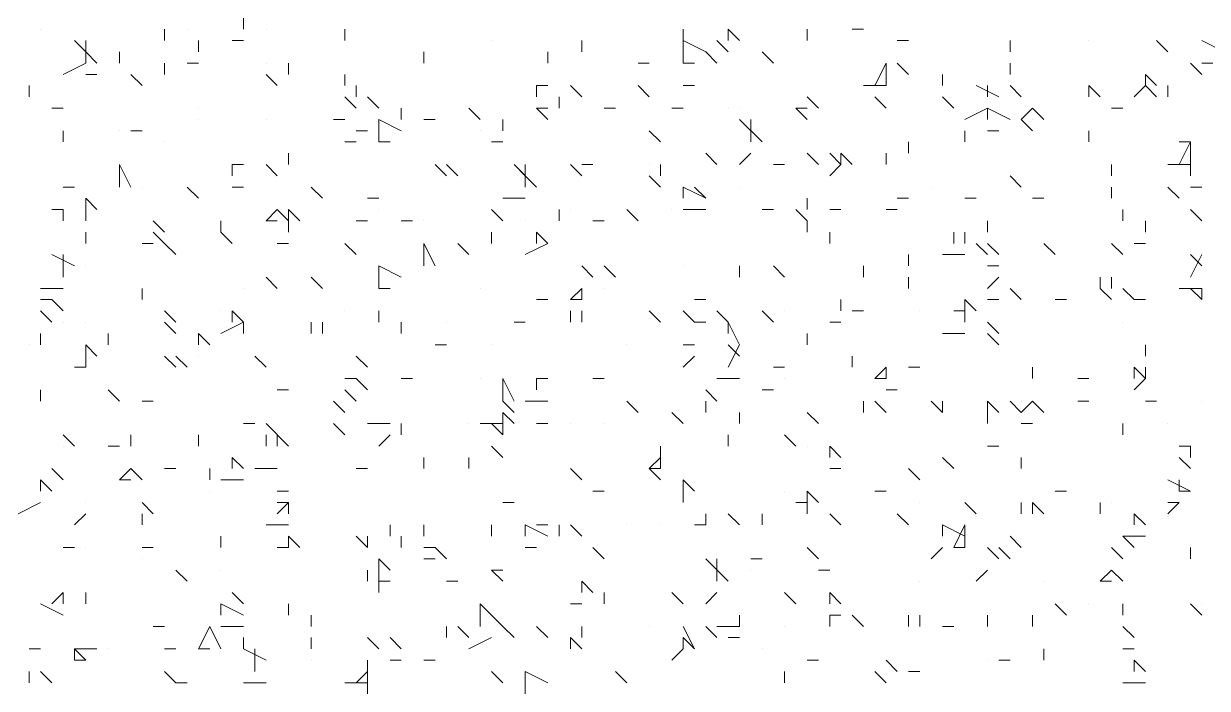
# Model space of a CAD drawing. Header units: millimetres. Extents: x 2928 to 3112, y 1220 to 1280.
# Drawn here: x 3000.9638 to 3001.3138, y 1264.9156 to 1265.1123 of the extents above; entities that cross this region are included whole.
import ezdxf

# ---------------------------------------------------------------- set-up
doc = ezdxf.new("R2010")
doc.units = ezdxf.units.MM

msp = doc.modelspace()

# ---------------------------------------------------------------- linework, layer by layer
at = {"color": 92, "linetype": 'Continuous', "lineweight": 5, "true_color": 0x00b800}
for points in [[(3000.96884, 1265.11063), (3000.96884, 1265.11063)], [(3001.01217, 1265.11063), (3001.01217, 1265.11063)], [(3001.0355, 1265.11063), (3001.0355, 1265.11063)], [(3001.10217, 1265.1073), (3001.10217, 1265.1073)], [(3001.27884, 1265.1073), (3001.27884, 1265.1073)], [(3001.0355, 1265.10063), (3001.0355, 1265.10063)], [(3001.05884, 1265.09396), (3001.05884, 1265.09396)], [(3001.0155, 1265.08729), (3001.0155, 1265.08729)], [(3001.06884, 1265.08729), (3001.06884, 1265.08729)], [(3001.17217, 1265.08729), (3001.17217, 1265.08729)], [(3001.17551, 1265.08729), (3001.17551, 1265.08729)], [(3001.0155, 1265.08396), (3001.0155, 1265.08396)], [(3001.0355, 1265.08396), (3001.0355, 1265.08396)], [(3001.24884, 1265.08396), (3001.24884, 1265.08396)], [(3001.26217, 1265.08396), (3001.26217, 1265.08396)], [(3000.9755, 1265.08063), (3000.9755, 1265.08063)], [(3000.99217, 1265.08063), (3000.99217, 1265.08063)], [(3001.09884, 1265.08063), (3001.09884, 1265.08063)], [(3001.0055, 1265.07729), (3001.0055, 1265.07729)], [(3001.14884, 1265.07063), (3001.14884, 1265.07063)], [(3000.99217, 1265.06396), (3000.99217, 1265.06396)], [(3000.99884, 1265.06396), (3000.99884, 1265.06396)], [(3000.99884, 1265.06396), (3000.99884, 1265.06396)], [(3001.17551, 1265.06396), (3001.17551, 1265.06396)], [(3001.23217, 1265.06396), (3001.23217, 1265.06396)], [(3001.24217, 1265.06063), (3001.24217, 1265.06063)], [(3001.06884, 1265.05729), (3001.06884, 1265.05729)], [(3001.1255, 1265.05729), (3001.1255, 1265.05729)], [(3001.15551, 1265.05729), (3001.15551, 1265.05729)], [(3000.98217, 1265.05396), (3000.98217, 1265.05396)], [(3001.08217, 1265.05396), (3001.08217, 1265.05396)], [(3001.11217, 1265.05396), (3001.11217, 1265.05396)], [(3001.29551, 1265.05396), (3001.29551, 1265.05396)], [(3000.98217, 1265.04063), (3000.98217, 1265.04063)], [(3001.08217, 1265.04063), (3001.08217, 1265.04063)], [(3001.15884, 1265.04063), (3001.15884, 1265.04063)], [(3001.24884, 1265.04063), (3001.24884, 1265.04063)], [(3001.02884, 1265.03396), (3001.02884, 1265.03396)], [(3001.09884, 1265.03396), (3001.09884, 1265.03396)], [(3001.13551, 1265.03396), (3001.13551, 1265.03396)], [(3001.20551, 1265.03063), (3001.20551, 1265.03063)], [(3001.27217, 1265.03063), (3001.27217, 1265.03063)], [(3001.02217, 1265.02729), (3001.02217, 1265.02729)], [(3001.05884, 1265.02729), (3001.05884, 1265.02729)], [(3001.18884, 1265.02729), (3001.18884, 1265.02729)], [(3001.22884, 1265.02729), (3001.22884, 1265.02729)], [(3000.9755, 1265.02396), (3000.9755, 1265.02396)], [(3000.98217, 1265.02396), (3000.98217, 1265.02396)], [(3001.06884, 1265.02396), (3001.06884, 1265.02396)], [(3001.08884, 1265.02396), (3001.08884, 1265.02396)], [(3001.28884, 1265.02396), (3001.28884, 1265.02396)], [(3000.9655, 1265.01729), (3000.9655, 1265.01729)], [(3001.10217, 1265.01729), (3001.10217, 1265.01729)], [(3001.14217, 1265.01729), (3001.14217, 1265.01729)], [(3001.15884, 1265.01729), (3001.15884, 1265.01729)], [(3001.17217, 1265.01729), (3001.17217, 1265.01729)], [(3001.0155, 1265.01396), (3001.0155, 1265.01396)], [(3001.09884, 1265.00729), (3001.09884, 1265.00729)], [(3001.18884, 1265.00729), (3001.18884, 1265.00729)], [(3001.25884, 1265.00063), (3001.25884, 1265.00063)], [(3001.31217, 1265.00063), (3001.31217, 1265.00063)], [(3001.06884, 1264.99396), (3001.06884, 1264.99396)], [(3001.07217, 1264.99396), (3001.07217, 1264.99396)], [(3001.0955, 1264.99396), (3001.0955, 1264.99396)], [(3001.1255, 1264.99396), (3001.1255, 1264.99396)], [(3001.1255, 1264.99396), (3001.1255, 1264.99396)], [(3001.13551, 1264.99396), (3001.13551, 1264.99396)], [(3001.24884, 1264.99396), (3001.24884, 1264.99396)], [(3001.24884, 1264.99396), (3001.24884, 1264.99396)], [(3001.30217, 1264.99396), (3001.30217, 1264.99396)], [(3000.9755, 1264.98729), (3000.9755, 1264.98729)], [(3000.99217, 1264.98729), (3000.99217, 1264.98729)], [(3001.19551, 1264.98729), (3001.19551, 1264.98729)], [(3000.98217, 1264.97063), (3000.98217, 1264.97063)], [(3000.98217, 1264.97063), (3000.98217, 1264.97063)], [(3001.01884, 1264.97396), (3001.01884, 1264.97396)], [(3001.15884, 1264.97063), (3001.15884, 1264.97063)], [(3001.18884, 1264.97396), (3001.18884, 1264.97396)], [(3001.22884, 1264.97063), (3001.22884, 1264.97063)], [(3001.28551, 1264.97063), (3001.28551, 1264.97063)], [(3001.14217, 1264.96396), (3001.14217, 1264.96396)], [(3001.15217, 1264.96396), (3001.15217, 1264.96396)], [(3001.15217, 1264.96396), (3001.15217, 1264.96396)], [(3000.98217, 1264.95729), (3000.98217, 1264.95729)], [(3000.99884, 1264.95396), (3000.99884, 1264.95396)], [(3001.24884, 1264.95396), (3001.24884, 1264.95396)], [(3001.02217, 1264.95063), (3001.02217, 1264.95063)], [(3001.17884, 1264.95063), (3001.17884, 1264.95063)], [(3001.22884, 1264.94729), (3001.22884, 1264.94729)], [(3001.26551, 1264.94729), (3001.26551, 1264.94729)], [(3001.27884, 1264.94063), (3001.27884, 1264.94063)], [(3001.31217, 1264.94063), (3001.31217, 1264.94063)], [(3001.14884, 1264.93396), (3001.14884, 1264.93396)], [(3001.18884, 1264.93396), (3001.18884, 1264.93396)], [(3001.20217, 1264.93396), (3001.20217, 1264.93396)], [(3000.98884, 1264.92729), (3000.98884, 1264.92729)], [(3001.0055, 1264.92729), (3001.0055, 1264.92729)], [(3001.18217, 1264.92729), (3001.18217, 1264.92729)], [(3001.04884, 1264.92396), (3001.04884, 1264.92396)], [(3001.21884, 1264.92396), (3001.21884, 1264.92396)], [(3001.24884, 1264.92396), (3001.24884, 1264.92396)], [(3001.11884, 1264.91729), (3001.11884, 1264.91729)]]:
    msp.add_lwpolyline(points, close=True, dxfattribs=at)
for points in [[(3001.0055, 1265.1073), (3001.0055, 1265.11063), (3001.0055, 1265.11063)], [(3001.02884, 1265.11396), (3001.02884, 1265.11063), (3001.02884, 1265.11063)], [(3001.05884, 1265.1073), (3001.05884, 1265.11063), (3001.05884, 1265.11063)], [(3001.15884, 1265.1073), (3001.15884, 1265.11063), (3001.15884, 1265.11063)], [(3001.17217, 1265.11063), (3001.17551, 1265.1073), (3001.17551, 1265.1073)], [(3001.17217, 1265.11063), (3001.17217, 1265.1073), (3001.17217, 1265.1073)], [(3001.19551, 1265.1073), (3001.19551, 1265.11063), (3001.19551, 1265.11063)], [(3001.21217, 1265.11063), (3001.20884, 1265.11063), (3001.20884, 1265.11063)], [(3000.97884, 1265.1073), (3000.98217, 1265.10396), (3000.98217, 1265.10396)], [(3000.98217, 1265.1073), (3000.98217, 1265.10396), (3000.98217, 1265.10396)], [(3001.0155, 1265.1073), (3001.0155, 1265.10396), (3001.0155, 1265.10396)], [(3001.0155, 1265.1073), (3001.0155, 1265.10396), (3001.0155, 1265.10396)], [(3001.0255, 1265.1073), (3001.02884, 1265.1073), (3001.02884, 1265.1073)], [(3001.12884, 1265.10396), (3001.12884, 1265.1073), (3001.12884, 1265.1073)], [(3001.15884, 1265.1073), (3001.16551, 1265.10396), (3001.16551, 1265.10396)], [(3001.15884, 1265.1073), (3001.15884, 1265.10063), (3001.15884, 1265.10063)], [(3001.16884, 1265.1073), (3001.17217, 1265.10396), (3001.17217, 1265.10396)], [(3001.22551, 1265.1073), (3001.22217, 1265.1073), (3001.22217, 1265.1073)], [(3001.25551, 1265.10396), (3001.25551, 1265.1073), (3001.25551, 1265.1073)], [(3001.30217, 1265.10396), (3001.29884, 1265.1073), (3001.29884, 1265.1073)], [(3001.31217, 1265.1073), (3001.31884, 1265.10396), (3001.31884, 1265.10396)], [(3000.98217, 1265.10396), (3000.9855, 1265.10063), (3000.9855, 1265.10063)], [(3000.98217, 1265.10396), (3000.98217, 1265.10063), (3000.98217, 1265.10063)], [(3000.99217, 1265.10063), (3000.99217, 1265.10396), (3000.99217, 1265.10396)], [(3001.08217, 1265.10063), (3001.08217, 1265.10396), (3001.08217, 1265.10396)], [(3001.11884, 1265.10063), (3001.11884, 1265.10396), (3001.11884, 1265.10396)], [(3001.16884, 1265.10063), (3001.16551, 1265.10396), (3001.16551, 1265.10396)], [(3001.18551, 1265.10063), (3001.18217, 1265.10396), (3001.18217, 1265.10396)], [(3000.9755, 1265.0973), (3000.98217, 1265.10063), (3000.98217, 1265.10063)], [(3001.0055, 1265.0973), (3001.0055, 1265.10063), (3001.0055, 1265.10063)], [(3001.01217, 1265.10063), (3001.0155, 1265.10063), (3001.0155, 1265.10063)], [(3001.04217, 1265.0973), (3001.04217, 1265.10063), (3001.04217, 1265.10063)], [(3001.14884, 1265.10063), (3001.14551, 1265.10063), (3001.14551, 1265.10063)], [(3001.15884, 1265.10063), (3001.16217, 1265.10063), (3001.16217, 1265.10063)], [(3001.21884, 1265.10063), (3001.21551, 1265.09396), (3001.21551, 1265.09396)], [(3001.21884, 1265.10063), (3001.21884, 1265.09396), (3001.21884, 1265.09396)], [(3001.22551, 1265.0973), (3001.22217, 1265.10063), (3001.22217, 1265.10063)], [(3001.25551, 1265.0973), (3001.25551, 1265.10063), (3001.25551, 1265.10063)], [(3001.31217, 1265.0973), (3001.30884, 1265.10063), (3001.30884, 1265.10063)], [(3001.31217, 1265.10063), (3001.31551, 1265.10063), (3001.31551, 1265.10063)], [(3000.98217, 1265.0973), (3000.9855, 1265.0973), (3000.9855, 1265.0973)], [(3000.99884, 1265.09396), (3000.9955, 1265.0973), (3000.9955, 1265.0973)], [(3001.03884, 1265.09396), (3001.0355, 1265.0973), (3001.0355, 1265.0973)], [(3001.05884, 1265.09396), (3001.05884, 1265.0973), (3001.05884, 1265.0973)], [(3001.23551, 1265.09396), (3001.23551, 1265.0973), (3001.23551, 1265.0973)], [(3001.29551, 1265.0973), (3001.29884, 1265.09396), (3001.29884, 1265.09396)], [(3001.29551, 1265.0973), (3001.29551, 1265.09396), (3001.29551, 1265.09396)], [(3000.9655, 1265.09063), (3000.9655, 1265.09396), (3000.9655, 1265.09396)], [(3001.06217, 1265.09396), (3001.06217, 1265.09063), (3001.06217, 1265.09063)], [(3001.1155, 1265.09396), (3001.11884, 1265.09396), (3001.11884, 1265.09396)], [(3001.1155, 1265.09396), (3001.1155, 1265.09063), (3001.1155, 1265.09063)], [(3001.12884, 1265.09063), (3001.1255, 1265.09396), (3001.1255, 1265.09396)], [(3001.14884, 1265.09063), (3001.14551, 1265.09396), (3001.14551, 1265.09396)], [(3001.16217, 1265.09396), (3001.15884, 1265.09396), (3001.15884, 1265.09396)], [(3001.21217, 1265.09396), (3001.21884, 1265.09396), (3001.21884, 1265.09396)], [(3001.24551, 1265.09396), (3001.25217, 1265.09063), (3001.25217, 1265.09063)], [(3001.24884, 1265.09396), (3001.24884, 1265.09063), (3001.24884, 1265.09063)], [(3001.25884, 1265.09063), (3001.25551, 1265.09396), (3001.25551, 1265.09396)], [(3001.27884, 1265.09063), (3001.27884, 1265.09396), (3001.27884, 1265.09396)], [(3001.28217, 1265.09063), (3001.27884, 1265.09396), (3001.27884, 1265.09396)], [(3001.29217, 1265.09063), (3001.29551, 1265.09396), (3001.29551, 1265.09396)], [(3001.29884, 1265.09063), (3001.29551, 1265.09396), (3001.29551, 1265.09396)], [(3001.30217, 1265.09063), (3001.30217, 1265.09396), (3001.30217, 1265.09396)], [(3001.05884, 1265.09063), (3001.06217, 1265.08729), (3001.06217, 1265.08729)], [(3001.06884, 1265.08729), (3001.0655, 1265.09063), (3001.0655, 1265.09063)], [(3001.12217, 1265.08729), (3001.12217, 1265.09063), (3001.12217, 1265.09063)], [(3001.19884, 1265.08729), (3001.19551, 1265.09063), (3001.19551, 1265.09063)], [(3001.21884, 1265.08729), (3001.21551, 1265.09063), (3001.21551, 1265.09063)], [(3001.23884, 1265.08729), (3001.23551, 1265.09063), (3001.23551, 1265.09063)], [(3000.9755, 1265.08729), (3000.97217, 1265.08729), (3000.97217, 1265.08729)], [(3001.0755, 1265.08396), (3001.0755, 1265.08729), (3001.0755, 1265.08729)], [(3001.09884, 1265.08396), (3001.0955, 1265.08729), (3001.0955, 1265.08729)], [(3001.1155, 1265.08729), (3001.11884, 1265.08729), (3001.11884, 1265.08729)], [(3001.11884, 1265.08396), (3001.1155, 1265.08729), (3001.1155, 1265.08729)], [(3001.13884, 1265.08729), (3001.13551, 1265.08729), (3001.13551, 1265.08729)], [(3001.15884, 1265.08729), (3001.15551, 1265.08729), (3001.15551, 1265.08729)], [(3001.19551, 1265.08729), (3001.19217, 1265.08729), (3001.19217, 1265.08729)], [(3001.19551, 1265.08396), (3001.19217, 1265.08729), (3001.19217, 1265.08729)], [(3001.24217, 1265.08396), (3001.24884, 1265.08729), (3001.24884, 1265.08729)], [(3001.24884, 1265.08729), (3001.25551, 1265.08396), (3001.25551, 1265.08396)], [(3001.24884, 1265.08729), (3001.24884, 1265.08396), (3001.24884, 1265.08396)], [(3001.26217, 1265.08729), (3001.25884, 1265.08396), (3001.25884, 1265.08396)], [(3001.26217, 1265.08729), (3001.26551, 1265.08396), (3001.26551, 1265.08396)], [(3001.28884, 1265.08729), (3001.28551, 1265.08729), (3001.28551, 1265.08729)], [(3001.05884, 1265.08396), (3001.0555, 1265.08396), (3001.0555, 1265.08396)], [(3001.06884, 1265.08396), (3001.0755, 1265.08063), (3001.0755, 1265.08063)], [(3001.06884, 1265.08396), (3001.06884, 1265.07729), (3001.06884, 1265.07729)], [(3001.0855, 1265.08396), (3001.08217, 1265.08396), (3001.08217, 1265.08396)], [(3001.1055, 1265.08396), (3001.1055, 1265.08063), (3001.1055, 1265.08063)], [(3001.1055, 1265.08396), (3001.1055, 1265.08063), (3001.1055, 1265.08063)], [(3001.17551, 1265.08396), (3001.18217, 1265.07729), (3001.18217, 1265.07729)], [(3001.17884, 1265.08396), (3001.17884, 1265.07729), (3001.17884, 1265.07729)], [(3001.25884, 1265.08396), (3001.26217, 1265.08063), (3001.26217, 1265.08063)], [(3000.9755, 1265.07729), (3000.9755, 1265.08063), (3000.9755, 1265.08063)], [(3000.99884, 1265.08063), (3000.9955, 1265.08063), (3000.9955, 1265.08063)], [(3001.0655, 1265.08063), (3001.06217, 1265.08063), (3001.06217, 1265.08063)], [(3001.15217, 1265.07729), (3001.14884, 1265.08063), (3001.14884, 1265.08063)], [(3001.24217, 1265.07729), (3001.24217, 1265.08063), (3001.24217, 1265.08063)], [(3001.24884, 1265.08063), (3001.25217, 1265.08063), (3001.25217, 1265.08063)], [(3001.27884, 1265.07729), (3001.27884, 1265.08063), (3001.27884, 1265.08063)], [(3001.06217, 1265.07729), (3001.05884, 1265.07729), (3001.05884, 1265.07729)], [(3001.06884, 1265.07729), (3001.07217, 1265.07729), (3001.07217, 1265.07729)], [(3001.10217, 1265.07729), (3001.1055, 1265.07729), (3001.1055, 1265.07729)], [(3001.22551, 1265.07396), (3001.22551, 1265.07729), (3001.22551, 1265.07729)], [(3001.30884, 1265.07729), (3001.30551, 1265.07063), (3001.30551, 1265.07063)], [(3001.30884, 1265.07729), (3001.30551, 1265.07729), (3001.30551, 1265.07729)], [(3001.30884, 1265.07729), (3001.30884, 1265.07063), (3001.30884, 1265.07063)], [(3001.04217, 1265.07063), (3001.04217, 1265.07396), (3001.04217, 1265.07396)], [(3001.16884, 1265.07063), (3001.16551, 1265.07396), (3001.16551, 1265.07396)], [(3001.17551, 1265.07063), (3001.17884, 1265.07396), (3001.17884, 1265.07396)], [(3001.19884, 1265.07063), (3001.19551, 1265.07396), (3001.19551, 1265.07396)], [(3001.20551, 1265.07063), (3001.20217, 1265.07396), (3001.20217, 1265.07396)], [(3001.20551, 1265.07396), (3001.20884, 1265.07063), (3001.20884, 1265.07063)], [(3001.20551, 1265.07396), (3001.20551, 1265.07063), (3001.20551, 1265.07063)], [(3001.21884, 1265.07063), (3001.21884, 1265.07396), (3001.21884, 1265.07396)], [(3000.99217, 1265.07063), (3000.9955, 1265.06396), (3000.9955, 1265.06396)], [(3000.99217, 1265.07063), (3000.99217, 1265.06396), (3000.99217, 1265.06396)], [(3001.0255, 1265.07063), (3001.02884, 1265.07063), (3001.02884, 1265.07063)], [(3001.0255, 1265.07063), (3001.0255, 1265.06729), (3001.0255, 1265.06729)], [(3001.03884, 1265.06729), (3001.0355, 1265.07063), (3001.0355, 1265.07063)], [(3001.08884, 1265.06729), (3001.0855, 1265.07063), (3001.0855, 1265.07063)], [(3001.09217, 1265.06729), (3001.08884, 1265.07063), (3001.08884, 1265.07063)], [(3001.10884, 1265.07063), (3001.1155, 1265.06396), (3001.1155, 1265.06396)], [(3001.11217, 1265.06729), (3001.10884, 1265.07063), (3001.10884, 1265.07063)], [(3001.11217, 1265.07063), (3001.11217, 1265.06396), (3001.11217, 1265.06396)], [(3001.12884, 1265.06729), (3001.1255, 1265.07063), (3001.1255, 1265.07063)], [(3001.13217, 1265.07063), (3001.12884, 1265.07063), (3001.12884, 1265.07063)], [(3001.15217, 1265.07063), (3001.15217, 1265.06729), (3001.15217, 1265.06729)], [(3001.18884, 1265.07063), (3001.18551, 1265.07063), (3001.18551, 1265.07063)], [(3001.20217, 1265.06729), (3001.20551, 1265.07063), (3001.20551, 1265.07063)], [(3001.28551, 1265.06729), (3001.28551, 1265.07063), (3001.28551, 1265.07063)], [(3001.30217, 1265.07063), (3001.30884, 1265.07063), (3001.30884, 1265.07063)], [(3001.30884, 1265.06729), (3001.30884, 1265.07063), (3001.30884, 1265.07063)], [(3001.14884, 1265.06729), (3001.15217, 1265.06396), (3001.15217, 1265.06396)], [(3001.25884, 1265.06396), (3001.25551, 1265.06729), (3001.25551, 1265.06729)], [(3000.97884, 1265.06396), (3000.9755, 1265.06396), (3000.9755, 1265.06396)], [(3001.0155, 1265.06063), (3001.01217, 1265.06396), (3001.01217, 1265.06396)], [(3001.0255, 1265.06396), (3001.02884, 1265.06396), (3001.02884, 1265.06396)], [(3001.05217, 1265.06063), (3001.04884, 1265.06396), (3001.04884, 1265.06396)], [(3001.15884, 1265.06396), (3001.16551, 1265.06063), (3001.16551, 1265.06063)], [(3001.15884, 1265.06396), (3001.15884, 1265.06063), (3001.15884, 1265.06063)], [(3001.16551, 1265.06063), (3001.16217, 1265.06396), (3001.16217, 1265.06396)], [(3001.28551, 1265.06063), (3001.28551, 1265.06396), (3001.28551, 1265.06396)], [(3001.30551, 1265.06063), (3001.30217, 1265.06396), (3001.30217, 1265.06396)], [(3001.31217, 1265.06396), (3001.30884, 1265.06396), (3001.30884, 1265.06396)], [(3000.98217, 1265.06063), (3000.9855, 1265.05729), (3000.9855, 1265.05729)], [(3000.98217, 1265.06063), (3000.98217, 1265.05396), (3000.98217, 1265.05396)], [(3001.06884, 1265.06063), (3001.0655, 1265.06063), (3001.0655, 1265.06063)], [(3001.1055, 1265.06063), (3001.11217, 1265.06063), (3001.11217, 1265.06063)], [(3001.19551, 1265.06063), (3001.19551, 1265.05729), (3001.19551, 1265.05729)], [(3001.19551, 1265.06063), (3001.19551, 1265.05729), (3001.19551, 1265.05729)], [(3001.22551, 1265.06063), (3001.22217, 1265.06063), (3001.22217, 1265.06063)], [(3001.24551, 1265.06063), (3001.24217, 1265.06063), (3001.24217, 1265.06063)], [(3001.26551, 1265.06063), (3001.26217, 1265.06063), (3001.26217, 1265.06063)], [(3000.9755, 1265.05729), (3000.97217, 1265.05729), (3000.97217, 1265.05729)], [(3000.9755, 1265.05396), (3000.9755, 1265.05729), (3000.9755, 1265.05729)], [(3001.03884, 1265.05729), (3001.0355, 1265.05396), (3001.0355, 1265.05396)], [(3001.03884, 1265.05729), (3001.04217, 1265.05396), (3001.04217, 1265.05396)], [(3001.04217, 1265.05729), (3001.0455, 1265.05396), (3001.0455, 1265.05396)], [(3001.04217, 1265.05729), (3001.04217, 1265.05063), (3001.04217, 1265.05063)], [(3001.1055, 1265.05396), (3001.10217, 1265.05729), (3001.10217, 1265.05729)], [(3001.12217, 1265.05396), (3001.12217, 1265.05729), (3001.12217, 1265.05729)], [(3001.14551, 1265.05396), (3001.14217, 1265.05729), (3001.14217, 1265.05729)], [(3001.15884, 1265.05729), (3001.16217, 1265.05729), (3001.16217, 1265.05729)], [(3001.16551, 1265.05729), (3001.16217, 1265.05729), (3001.16217, 1265.05729)], [(3001.18551, 1265.05729), (3001.18217, 1265.05729), (3001.18217, 1265.05729)], [(3001.19217, 1265.05729), (3001.19551, 1265.05396), (3001.19551, 1265.05396)], [(3001.20551, 1265.05729), (3001.20217, 1265.05729), (3001.20217, 1265.05729)], [(3001.22217, 1265.05729), (3001.21884, 1265.05729), (3001.21884, 1265.05729)], [(3001.28884, 1265.05396), (3001.28884, 1265.05729), (3001.28884, 1265.05729)], [(3001.31217, 1265.05396), (3001.30884, 1265.05729), (3001.30884, 1265.05729)], [(3001.0055, 1265.05063), (3001.00217, 1265.05396), (3001.00217, 1265.05396)], [(3001.02217, 1265.05063), (3001.02217, 1265.05396), (3001.02217, 1265.05396)], [(3001.0355, 1265.05396), (3001.03884, 1265.05396), (3001.03884, 1265.05396)], [(3001.04217, 1265.05063), (3001.04217, 1265.05396), (3001.04217, 1265.05396)], [(3001.0655, 1265.05396), (3001.06217, 1265.05396), (3001.06217, 1265.05396)], [(3001.07884, 1265.05396), (3001.0755, 1265.05396), (3001.0755, 1265.05396)], [(3001.13551, 1265.05396), (3001.13217, 1265.05396), (3001.13217, 1265.05396)], [(3001.19551, 1265.05063), (3001.19551, 1265.05396), (3001.19551, 1265.05396)], [(3001.24884, 1265.05063), (3001.24884, 1265.05396), (3001.24884, 1265.05396)], [(3001.29551, 1265.05396), (3001.29551, 1265.05063), (3001.29551, 1265.05063)], [(3000.98217, 1265.04729), (3000.98217, 1265.05063), (3000.98217, 1265.05063)], [(3001.0055, 1265.04729), (3001.00217, 1265.05063), (3001.00217, 1265.05063)], [(3001.0255, 1265.04729), (3001.02217, 1265.05063), (3001.02217, 1265.05063)], [(3001.10217, 1265.04729), (3001.10217, 1265.05063), (3001.10217, 1265.05063)], [(3001.1155, 1265.05063), (3001.11884, 1265.04729), (3001.11884, 1265.04729)], [(3001.1155, 1265.05063), (3001.1155, 1265.04729), (3001.1155, 1265.04729)], [(3001.20217, 1265.04729), (3001.20217, 1265.05063), (3001.20217, 1265.05063)], [(3001.23884, 1265.05063), (3001.23884, 1265.04729), (3001.23884, 1265.04729)], [(3001.24217, 1265.05063), (3001.24217, 1265.04729), (3001.24217, 1265.04729)], [(3001.00217, 1265.04729), (3000.99884, 1265.04729), (3000.99884, 1265.04729)], [(3001.00884, 1265.04396), (3001.0055, 1265.04729), (3001.0055, 1265.04729)], [(3001.03884, 1265.04729), (3001.04217, 1265.04729), (3001.04217, 1265.04729)], [(3001.06217, 1265.04396), (3001.05884, 1265.04729), (3001.05884, 1265.04729)], [(3001.08217, 1265.04729), (3001.0855, 1265.04063), (3001.0855, 1265.04063)], [(3001.08217, 1265.04729), (3001.08217, 1265.04063), (3001.08217, 1265.04063)], [(3001.0955, 1265.04396), (3001.09217, 1265.04729), (3001.09217, 1265.04729)], [(3001.11217, 1265.04396), (3001.11884, 1265.04729), (3001.11884, 1265.04729)], [(3001.24884, 1265.04396), (3001.24551, 1265.04729), (3001.24551, 1265.04729)], [(3001.25217, 1265.04396), (3001.24884, 1265.04729), (3001.24884, 1265.04729)], [(3001.26884, 1265.04396), (3001.26551, 1265.04729), (3001.26551, 1265.04729)], [(3001.28884, 1265.04396), (3001.28551, 1265.04729), (3001.28551, 1265.04729)], [(3001.29217, 1265.04729), (3001.29551, 1265.04729), (3001.29551, 1265.04729)], [(3000.97217, 1265.04396), (3000.97884, 1265.04063), (3000.97884, 1265.04063)], [(3000.9755, 1265.04396), (3000.9755, 1265.03729), (3000.9755, 1265.03729)], [(3001.06884, 1265.04063), (3001.0755, 1265.03729), (3001.0755, 1265.03729)], [(3001.06884, 1265.04063), (3001.06884, 1265.03396), (3001.06884, 1265.03396)], [(3001.13217, 1265.03729), (3001.12884, 1265.04063), (3001.12884, 1265.04063)], [(3001.13884, 1265.03729), (3001.13551, 1265.04063), (3001.13551, 1265.04063)], [(3001.17551, 1265.03729), (3001.17551, 1265.04063), (3001.17551, 1265.04063)], [(3001.18884, 1265.03729), (3001.18551, 1265.04063), (3001.18551, 1265.04063)], [(3001.21217, 1265.03729), (3001.21217, 1265.04063), (3001.21217, 1265.04063)], [(3001.22551, 1265.04063), (3001.22551, 1265.04396), (3001.22551, 1265.04396)], [(3001.23551, 1265.04396), (3001.24217, 1265.04396), (3001.24217, 1265.04396)], [(3001.24884, 1265.04063), (3001.25217, 1265.04063), (3001.25217, 1265.04063)], [(3001.30884, 1265.04396), (3001.31217, 1265.04063), (3001.31217, 1265.04063)], [(3001.31217, 1265.04396), (3001.30884, 1265.03729), (3001.30884, 1265.03729)], [(3001.03884, 1265.03396), (3001.0355, 1265.03729), (3001.0355, 1265.03729)], [(3001.05217, 1265.03396), (3001.04884, 1265.03729), (3001.04884, 1265.03729)], [(3001.22551, 1265.03396), (3001.22551, 1265.03729), (3001.22551, 1265.03729)], [(3001.24884, 1265.03396), (3001.25217, 1265.03729), (3001.25217, 1265.03729)], [(3001.28217, 1265.03729), (3001.28217, 1265.03396), (3001.28217, 1265.03396)], [(3001.28551, 1265.03729), (3001.28551, 1265.03396), (3001.28551, 1265.03396)], [(3000.96884, 1265.03396), (3000.9755, 1265.03396), (3000.9755, 1265.03396)], [(3000.99884, 1265.03063), (3000.99884, 1265.03396), (3000.99884, 1265.03396)], [(3001.06884, 1265.03396), (3001.07217, 1265.03396), (3001.07217, 1265.03396)], [(3001.12884, 1265.03396), (3001.1255, 1265.03063), (3001.1255, 1265.03063)], [(3001.12884, 1265.03396), (3001.12884, 1265.03063), (3001.12884, 1265.03063)], [(3001.25884, 1265.03063), (3001.25551, 1265.03396), (3001.25551, 1265.03396)], [(3001.28217, 1265.03396), (3001.28551, 1265.03063), (3001.28551, 1265.03063)], [(3001.29217, 1265.03063), (3001.28884, 1265.03396), (3001.28884, 1265.03396)], [(3001.30551, 1265.03396), (3001.31217, 1265.03396), (3001.31217, 1265.03396)], [(3001.31217, 1265.03063), (3001.30884, 1265.03396), (3001.30884, 1265.03396)], [(3001.31217, 1265.03063), (3001.31217, 1265.03396), (3001.31217, 1265.03396)], [(3000.97217, 1265.03063), (3000.96884, 1265.03063), (3000.96884, 1265.03063)], [(3000.97217, 1265.03063), (3000.9755, 1265.02729), (3000.9755, 1265.02729)], [(3001.11884, 1265.03063), (3001.1155, 1265.03063), (3001.1155, 1265.03063)], [(3001.1255, 1265.03063), (3001.12884, 1265.03063), (3001.12884, 1265.03063)], [(3001.16551, 1265.03063), (3001.16217, 1265.03063), (3001.16217, 1265.03063)], [(3001.20551, 1265.03063), (3001.20551, 1265.02729), (3001.20551, 1265.02729)], [(3001.24217, 1265.03063), (3001.24551, 1265.02729), (3001.24551, 1265.02729)], [(3001.24217, 1265.03063), (3001.24217, 1265.02396), (3001.24217, 1265.02396)], [(3001.25217, 1265.03063), (3001.24884, 1265.03063), (3001.24884, 1265.03063)], [(3001.27217, 1265.03063), (3001.26884, 1265.03063), (3001.26884, 1265.03063)], [(3001.29551, 1265.03063), (3001.29217, 1265.03063), (3001.29217, 1265.03063)], [(3000.96884, 1265.02729), (3000.97217, 1265.02396), (3000.97217, 1265.02396)], [(3001.00884, 1265.02396), (3001.0055, 1265.02729), (3001.0055, 1265.02729)], [(3001.0255, 1265.02729), (3001.02884, 1265.02396), (3001.02884, 1265.02396)], [(3001.0255, 1265.02729), (3001.0255, 1265.02396), (3001.0255, 1265.02396)], [(3001.06884, 1265.02396), (3001.06884, 1265.02729), (3001.06884, 1265.02729)], [(3001.1255, 1265.02396), (3001.1255, 1265.02729), (3001.1255, 1265.02729)], [(3001.12884, 1265.02396), (3001.12884, 1265.02729), (3001.12884, 1265.02729)], [(3001.15217, 1265.02396), (3001.14884, 1265.02729), (3001.14884, 1265.02729)], [(3001.16217, 1265.02396), (3001.15884, 1265.02729), (3001.15884, 1265.02729)], [(3001.17217, 1265.02396), (3001.16884, 1265.02729), (3001.16884, 1265.02729)], [(3001.18551, 1265.02396), (3001.18217, 1265.02729), (3001.18217, 1265.02729)], [(3001.21217, 1265.02729), (3001.20884, 1265.02729), (3001.20884, 1265.02729)], [(3001.24217, 1265.02729), (3001.23884, 1265.02729), (3001.23884, 1265.02729)], [(3001.00884, 1265.02063), (3001.0055, 1265.02396), (3001.0055, 1265.02396)], [(3001.02217, 1265.02063), (3001.02884, 1265.02396), (3001.02884, 1265.02396)], [(3001.02884, 1265.02063), (3001.02884, 1265.02396), (3001.02884, 1265.02396)], [(3001.04884, 1265.02063), (3001.04884, 1265.02396), (3001.04884, 1265.02396)], [(3001.05217, 1265.02063), (3001.05217, 1265.02396), (3001.05217, 1265.02396)], [(3001.0755, 1265.02063), (3001.0755, 1265.02396), (3001.0755, 1265.02396)], [(3001.11217, 1265.02396), (3001.10884, 1265.02396), (3001.10884, 1265.02396)], [(3001.16551, 1265.02396), (3001.16217, 1265.02396), (3001.16217, 1265.02396)], [(3001.17217, 1265.02396), (3001.17551, 1265.01729), (3001.17551, 1265.01729)], [(3001.17217, 1265.02396), (3001.17217, 1265.02063), (3001.17217, 1265.02063)], [(3001.20217, 1265.02396), (3001.20551, 1265.02396), (3001.20551, 1265.02396)], [(3001.25217, 1265.02063), (3001.24884, 1265.02396), (3001.24884, 1265.02396)], [(3000.96884, 1265.01729), (3000.96884, 1265.02063), (3000.96884, 1265.02063)], [(3000.98884, 1265.01729), (3000.98884, 1265.02063), (3000.98884, 1265.02063)], [(3001.0155, 1265.02063), (3001.01884, 1265.01729), (3001.01884, 1265.01729)], [(3001.0155, 1265.02063), (3001.0155, 1265.01729), (3001.0155, 1265.01729)], [(3001.19551, 1265.01729), (3001.19551, 1265.02063), (3001.19551, 1265.02063)], [(3001.23551, 1265.02063), (3001.24217, 1265.02063), (3001.24217, 1265.02063)], [(3001.25217, 1265.01729), (3001.24884, 1265.02063), (3001.24884, 1265.02063)], [(3000.98217, 1265.01729), (3000.9855, 1265.01396), (3000.9855, 1265.01396)], [(3000.98217, 1265.01729), (3000.98217, 1265.01063), (3000.98217, 1265.01063)], [(3001.08884, 1265.01729), (3001.0855, 1265.01729), (3001.0855, 1265.01729)], [(3001.15884, 1265.01729), (3001.16217, 1265.01729), (3001.16217, 1265.01729)], [(3001.17217, 1265.01729), (3001.17551, 1265.01396), (3001.17551, 1265.01396)], [(3001.17551, 1265.01729), (3001.17217, 1265.01063), (3001.17217, 1265.01063)], [(3001.29551, 1265.01396), (3001.29551, 1265.01729), (3001.29551, 1265.01729)], [(3001.00884, 1265.01063), (3001.0055, 1265.01396), (3001.0055, 1265.01396)], [(3001.01217, 1265.01063), (3001.00884, 1265.01396), (3001.00884, 1265.01396)], [(3001.0355, 1265.01063), (3001.03217, 1265.01396), (3001.03217, 1265.01396)], [(3001.0655, 1265.01063), (3001.06217, 1265.01396), (3001.06217, 1265.01396)], [(3001.15884, 1265.01063), (3001.16217, 1265.01396), (3001.16217, 1265.01396)], [(3001.20884, 1265.01063), (3001.20884, 1265.01396), (3001.20884, 1265.01396)], [(3000.97884, 1265.01063), (3000.98217, 1265.01063), (3000.98217, 1265.01063)], [(3001.18884, 1265.01063), (3001.18551, 1265.01063), (3001.18551, 1265.01063)], [(3001.21884, 1265.01063), (3001.21551, 1265.00729), (3001.21551, 1265.00729)], [(3001.21884, 1265.01063), (3001.21884, 1265.00729), (3001.21884, 1265.00729)], [(3001.22884, 1265.01063), (3001.22551, 1265.01063), (3001.22551, 1265.01063)], [(3001.26217, 1265.00729), (3001.26217, 1265.01063), (3001.26217, 1265.01063)], [(3001.29217, 1265.01063), (3001.29551, 1265.00729), (3001.29551, 1265.00729)], [(3001.29217, 1265.01063), (3001.29217, 1265.00729), (3001.29217, 1265.00729)], [(3001.29551, 1265.00729), (3001.29551, 1265.01063), (3001.29551, 1265.01063)], [(3001.06217, 1265.00729), (3001.05884, 1265.00729), (3001.05884, 1265.00729)], [(3001.06217, 1265.00729), (3001.0655, 1265.00396), (3001.0655, 1265.00396)], [(3001.07884, 1265.00729), (3001.0755, 1265.00729), (3001.0755, 1265.00729)], [(3001.1055, 1265.00729), (3001.10884, 1265.00063), (3001.10884, 1265.00063)], [(3001.1055, 1265.00729), (3001.1055, 1265.00063), (3001.1055, 1265.00063)], [(3001.1155, 1265.00729), (3001.11884, 1265.00729), (3001.11884, 1265.00729)], [(3001.1155, 1265.00729), (3001.1155, 1265.00396), (3001.1155, 1265.00396)], [(3001.13551, 1265.00729), (3001.13217, 1265.00729), (3001.13217, 1265.00729)], [(3001.16884, 1265.00729), (3001.17551, 1265.00729), (3001.17551, 1265.00729)], [(3001.21551, 1265.00729), (3001.21884, 1265.00729), (3001.21884, 1265.00729)], [(3001.27884, 1265.00729), (3001.27551, 1265.00729), (3001.27551, 1265.00729)], [(3001.29217, 1265.00396), (3001.29551, 1265.00729), (3001.29551, 1265.00729)], [(3000.96884, 1265.00063), (3000.96884, 1265.00396), (3000.96884, 1265.00396)], [(3000.99217, 1265.00063), (3000.98884, 1265.00396), (3000.98884, 1265.00396)], [(3001.04217, 1265.00396), (3001.03884, 1265.00396), (3001.03884, 1265.00396)], [(3001.05884, 1265.00396), (3001.06217, 1265.00063), (3001.06217, 1265.00063)], [(3001.16884, 1265.00063), (3001.16551, 1265.00396), (3001.16551, 1265.00396)], [(3001.18551, 1265.00396), (3001.18217, 1265.00396), (3001.18217, 1265.00396)], [(3001.22217, 1265.00396), (3001.21884, 1265.00396), (3001.21884, 1265.00396)], [(3001.00217, 1265.00063), (3000.99884, 1265.00063), (3000.99884, 1265.00063)], [(3001.05884, 1264.99729), (3001.0555, 1265.00063), (3001.0555, 1265.00063)], [(3001.10884, 1264.99729), (3001.1055, 1265.00063), (3001.1055, 1265.00063)], [(3001.11217, 1265.00063), (3001.11884, 1265.00063), (3001.11884, 1265.00063)], [(3001.14551, 1264.99729), (3001.14217, 1265.00063), (3001.14217, 1265.00063)], [(3001.16551, 1264.99729), (3001.16551, 1265.00063), (3001.16551, 1265.00063)], [(3001.21217, 1264.99729), (3001.21217, 1265.00063), (3001.21217, 1265.00063)], [(3001.21884, 1264.99729), (3001.21551, 1265.00063), (3001.21551, 1265.00063)], [(3001.23551, 1264.99729), (3001.23217, 1265.00063), (3001.23217, 1265.00063)], [(3001.23551, 1264.99729), (3001.23551, 1265.00063), (3001.23551, 1265.00063)], [(3001.24884, 1265.00063), (3001.25217, 1264.99729), (3001.25217, 1264.99729)], [(3001.24884, 1265.00063), (3001.24884, 1264.99396), (3001.24884, 1264.99396)], [(3001.25884, 1264.99729), (3001.25551, 1265.00063), (3001.25551, 1265.00063)], [(3001.26217, 1265.00063), (3001.25884, 1264.99729), (3001.25884, 1264.99729)], [(3001.26217, 1265.00063), (3001.26551, 1264.99729), (3001.26551, 1264.99729)], [(3001.27884, 1265.00063), (3001.27551, 1265.00063), (3001.27551, 1265.00063)], [(3001.29884, 1265.00063), (3001.29551, 1265.00063), (3001.29551, 1265.00063)], [(3001.1055, 1264.99729), (3001.10884, 1264.99396), (3001.10884, 1264.99396)], [(3001.1055, 1264.99729), (3001.1055, 1264.99396), (3001.1055, 1264.99396)], [(3001.15884, 1264.99396), (3001.15551, 1264.99729), (3001.15551, 1264.99729)], [(3001.17551, 1264.99396), (3001.17551, 1264.99729), (3001.17551, 1264.99729)], [(3001.19884, 1264.99396), (3001.19551, 1264.99729), (3001.19551, 1264.99729)], [(3001.03217, 1264.99396), (3001.02884, 1264.99396), (3001.02884, 1264.99396)], [(3001.0355, 1264.99396), (3001.04217, 1264.98729), (3001.04217, 1264.98729)], [(3001.05884, 1264.99063), (3001.0555, 1264.99396), (3001.0555, 1264.99396)], [(3001.06884, 1264.99396), (3001.0655, 1264.99396), (3001.0655, 1264.99396)], [(3001.06884, 1264.99396), (3001.07217, 1264.99396), (3001.07217, 1264.99396)], [(3001.0755, 1264.99063), (3001.0755, 1264.99396), (3001.0755, 1264.99396)], [(3001.09884, 1264.99396), (3001.1055, 1264.99396), (3001.1055, 1264.99396)], [(3001.1055, 1264.99063), (3001.10217, 1264.99396), (3001.10217, 1264.99396)], [(3001.1055, 1264.99396), (3001.1055, 1264.99063), (3001.1055, 1264.99063)], [(3001.11884, 1264.99396), (3001.1155, 1264.99396), (3001.1155, 1264.99396)], [(3001.25884, 1264.99396), (3001.26217, 1264.99396), (3001.26217, 1264.99396)], [(3001.28884, 1264.99063), (3001.28884, 1264.99396), (3001.28884, 1264.99396)], [(3000.97884, 1264.98729), (3000.9755, 1264.99063), (3000.9755, 1264.99063)], [(3000.9955, 1264.98729), (3000.9955, 1264.99063), (3000.9955, 1264.99063)], [(3001.0155, 1264.98729), (3001.0155, 1264.99063), (3001.0155, 1264.99063)], [(3001.0155, 1264.98729), (3001.0155, 1264.99063), (3001.0155, 1264.99063)], [(3001.0355, 1264.98729), (3001.0355, 1264.99063), (3001.0355, 1264.99063)], [(3001.03884, 1264.99063), (3001.03884, 1264.98729), (3001.03884, 1264.98729)], [(3001.06884, 1264.98729), (3001.07217, 1264.99063), (3001.07217, 1264.99063)], [(3001.17217, 1264.98729), (3001.17217, 1264.99063), (3001.17217, 1264.99063)], [(3001.19217, 1264.98729), (3001.18884, 1264.99063), (3001.18884, 1264.99063)], [(3000.99217, 1264.98729), (3000.98884, 1264.98729), (3000.98884, 1264.98729)], [(3001.1055, 1264.98396), (3001.10217, 1264.98729), (3001.10217, 1264.98729)], [(3001.15217, 1264.98729), (3001.15217, 1264.98063), (3001.15217, 1264.98063)], [(3001.20217, 1264.98729), (3001.20551, 1264.98396), (3001.20551, 1264.98396)], [(3001.20217, 1264.98729), (3001.20217, 1264.98396), (3001.20217, 1264.98396)], [(3001.25217, 1264.98729), (3001.24884, 1264.98729), (3001.24884, 1264.98729)], [(3001.30884, 1264.98729), (3001.30551, 1264.98729), (3001.30551, 1264.98729)], [(3001.30884, 1264.98729), (3001.30884, 1264.98396), (3001.30884, 1264.98396)], [(3001.0255, 1264.98396), (3001.02884, 1264.98063), (3001.02884, 1264.98063)], [(3001.0255, 1264.98396), (3001.0255, 1264.98063), (3001.0255, 1264.98063)], [(3001.08217, 1264.98063), (3001.08217, 1264.98396), (3001.08217, 1264.98396)], [(3001.0955, 1264.98063), (3001.0955, 1264.98396), (3001.0955, 1264.98396)], [(3001.15217, 1264.98396), (3001.14884, 1264.98063), (3001.14884, 1264.98063)], [(3001.23884, 1264.98063), (3001.23551, 1264.98396), (3001.23551, 1264.98396)], [(3001.25884, 1264.98063), (3001.25884, 1264.98396), (3001.25884, 1264.98396)], [(3001.30551, 1264.98396), (3001.30884, 1264.98063), (3001.30884, 1264.98063)], [(3000.9755, 1264.97729), (3000.97217, 1264.98063), (3000.97217, 1264.98063)], [(3000.9955, 1264.98063), (3000.99217, 1264.97729), (3000.99217, 1264.97729)], [(3000.9955, 1264.98063), (3000.99884, 1264.97729), (3000.99884, 1264.97729)], [(3001.00884, 1264.98063), (3001.0055, 1264.98063), (3001.0055, 1264.98063)], [(3001.01884, 1264.97729), (3001.01884, 1264.98063), (3001.01884, 1264.98063)], [(3001.03217, 1264.98063), (3001.03884, 1264.98063), (3001.03884, 1264.98063)], [(3001.0655, 1264.98063), (3001.06217, 1264.98063), (3001.06217, 1264.98063)], [(3001.12884, 1264.97729), (3001.1255, 1264.98063), (3001.1255, 1264.98063)], [(3001.14884, 1264.98063), (3001.15217, 1264.98063), (3001.15217, 1264.98063)], [(3001.15217, 1264.97729), (3001.14884, 1264.98063), (3001.14884, 1264.98063)], [(3001.20217, 1264.98063), (3001.20551, 1264.98063), (3001.20551, 1264.98063)], [(3001.22884, 1264.97729), (3001.22551, 1264.98063), (3001.22551, 1264.98063)], [(3000.96884, 1264.97729), (3000.97217, 1264.97396), (3000.97217, 1264.97396)], [(3000.96884, 1264.97729), (3000.96884, 1264.97396), (3000.96884, 1264.97396)], [(3000.99217, 1264.97729), (3000.9955, 1264.97729), (3000.9955, 1264.97729)], [(3001.02217, 1264.97729), (3001.02884, 1264.97729), (3001.02884, 1264.97729)], [(3001.15884, 1264.97729), (3001.16217, 1264.97396), (3001.16217, 1264.97396)], [(3001.15884, 1264.97729), (3001.15884, 1264.97063), (3001.15884, 1264.97063)], [(3001.30217, 1264.97729), (3001.30884, 1264.97396), (3001.30884, 1264.97396)], [(3001.30551, 1264.97729), (3001.30551, 1264.97396), (3001.30551, 1264.97396)], [(3000.96217, 1264.96729), (3000.96884, 1264.97063), (3000.96884, 1264.97063)], [(3001.00217, 1264.96729), (3000.99884, 1264.97063), (3000.99884, 1264.97063)], [(3001.04217, 1264.97396), (3001.03884, 1264.97396), (3001.03884, 1264.97396)], [(3001.04217, 1264.97063), (3001.03884, 1264.96729), (3001.03884, 1264.96729)], [(3001.04217, 1264.97063), (3001.03884, 1264.97063), (3001.03884, 1264.97063)], [(3001.04217, 1264.97063), (3001.04217, 1264.96729), (3001.04217, 1264.96729)], [(3001.10884, 1264.97063), (3001.1055, 1264.97063), (3001.1055, 1264.97063)], [(3001.13551, 1264.97396), (3001.13217, 1264.97396), (3001.13217, 1264.97396)], [(3001.19551, 1264.97063), (3001.19217, 1264.97063), (3001.19217, 1264.97063)], [(3001.19551, 1264.97396), (3001.19884, 1264.97063), (3001.19884, 1264.97063)], [(3001.19551, 1264.97396), (3001.19551, 1264.97063), (3001.19551, 1264.97063)], [(3001.19551, 1264.97063), (3001.19551, 1264.96729), (3001.19551, 1264.96729)], [(3001.21884, 1264.97396), (3001.21551, 1264.97396), (3001.21551, 1264.97396)], [(3001.24551, 1264.96729), (3001.24217, 1264.97063), (3001.24217, 1264.97063)], [(3001.25884, 1264.96729), (3001.25884, 1264.97063), (3001.25884, 1264.97063)], [(3001.26551, 1264.96729), (3001.26217, 1264.97063), (3001.26217, 1264.97063)], [(3001.26217, 1264.96729), (3001.26217, 1264.97063), (3001.26217, 1264.97063)], [(3001.27217, 1264.97396), (3001.26884, 1264.97396), (3001.26884, 1264.97396)], [(3001.28217, 1264.96729), (3001.28217, 1264.97063), (3001.28217, 1264.97063)], [(3001.30217, 1264.96729), (3001.30551, 1264.97063), (3001.30551, 1264.97063)], [(3001.30551, 1264.97063), (3001.30217, 1264.97063), (3001.30217, 1264.97063)], [(3001.30884, 1264.97396), (3001.30551, 1264.97396), (3001.30551, 1264.97396)], [(3000.97884, 1264.96396), (3000.98217, 1264.96729), (3000.98217, 1264.96729)], [(3000.99884, 1264.96396), (3000.99884, 1264.96729), (3000.99884, 1264.96729)], [(3001.16551, 1264.96396), (3001.16551, 1264.96729), (3001.16551, 1264.96729)], [(3001.17551, 1264.96396), (3001.17217, 1264.96729), (3001.17217, 1264.96729)], [(3001.18217, 1264.96396), (3001.18217, 1264.96729), (3001.18217, 1264.96729)], [(3001.20551, 1264.96396), (3001.20217, 1264.96729), (3001.20217, 1264.96729)], [(3001.22551, 1264.96396), (3001.22217, 1264.96729), (3001.22217, 1264.96729)], [(3001.29217, 1264.96729), (3001.29551, 1264.96396), (3001.29551, 1264.96396)], [(3001.29217, 1264.96729), (3001.29217, 1264.96396), (3001.29217, 1264.96396)], [(3001.0355, 1264.96396), (3001.04217, 1264.96396), (3001.04217, 1264.96396)], [(3001.07217, 1264.96063), (3001.07217, 1264.96396), (3001.07217, 1264.96396)], [(3001.08217, 1264.96063), (3001.08217, 1264.96396), (3001.08217, 1264.96396)], [(3001.10217, 1264.96063), (3001.10217, 1264.96396), (3001.10217, 1264.96396)], [(3001.11217, 1264.96396), (3001.11884, 1264.96063), (3001.11884, 1264.96063)], [(3001.11217, 1264.96396), (3001.11217, 1264.96063), (3001.11217, 1264.96063)], [(3001.11884, 1264.96396), (3001.1155, 1264.96396), (3001.1155, 1264.96396)], [(3001.12217, 1264.96063), (3001.12217, 1264.96396), (3001.12217, 1264.96396)], [(3001.12884, 1264.96063), (3001.1255, 1264.96396), (3001.1255, 1264.96396)], [(3001.16551, 1264.96396), (3001.16217, 1264.96396), (3001.16217, 1264.96396)], [(3001.23551, 1264.96396), (3001.24217, 1264.96063), (3001.24217, 1264.96063)], [(3001.23551, 1264.96396), (3001.23551, 1264.96063), (3001.23551, 1264.96063)], [(3001.24217, 1264.96396), (3001.23884, 1264.95729), (3001.23884, 1264.95729)], [(3001.24217, 1264.96396), (3001.24217, 1264.95729), (3001.24217, 1264.95729)], [(3001.02217, 1264.95729), (3001.02217, 1264.96063), (3001.02217, 1264.96063)], [(3001.04217, 1264.95729), (3001.04217, 1264.96063), (3001.04217, 1264.96063)], [(3001.0455, 1264.95729), (3001.04217, 1264.96063), (3001.04217, 1264.96063)], [(3001.0655, 1264.95729), (3001.06217, 1264.96063), (3001.06217, 1264.96063)], [(3001.0655, 1264.95729), (3001.0655, 1264.96063), (3001.0655, 1264.96063)], [(3001.0755, 1264.95729), (3001.0755, 1264.96063), (3001.0755, 1264.96063)], [(3001.24217, 1264.95729), (3001.24217, 1264.96063), (3001.24217, 1264.96063)], [(3001.25884, 1264.95729), (3001.25551, 1264.96063), (3001.25551, 1264.96063)], [(3001.28884, 1264.96063), (3001.29551, 1264.96063), (3001.29551, 1264.96063)], [(3001.29217, 1264.95729), (3001.28884, 1264.96063), (3001.28884, 1264.96063)], [(3000.97884, 1264.95729), (3000.9755, 1264.95729), (3000.9755, 1264.95729)], [(3001.00217, 1264.95729), (3000.99884, 1264.95729), (3000.99884, 1264.95729)], [(3001.04217, 1264.95729), (3001.03884, 1264.95729), (3001.03884, 1264.95729)], [(3001.0855, 1264.95729), (3001.08217, 1264.95729), (3001.08217, 1264.95729)], [(3001.0855, 1264.95729), (3001.08884, 1264.95396), (3001.08884, 1264.95396)], [(3001.11217, 1264.95729), (3001.1155, 1264.95729), (3001.1155, 1264.95729)], [(3001.13551, 1264.95396), (3001.13217, 1264.95729), (3001.13217, 1264.95729)], [(3001.19884, 1264.95396), (3001.19551, 1264.95729), (3001.19551, 1264.95729)], [(3001.23217, 1264.95396), (3001.23551, 1264.95729), (3001.23551, 1264.95729)], [(3001.23884, 1264.95729), (3001.24217, 1264.95729), (3001.24217, 1264.95729)], [(3001.24884, 1264.95729), (3001.25217, 1264.95396), (3001.25217, 1264.95396)], [(3001.25551, 1264.95396), (3001.25217, 1264.95729), (3001.25217, 1264.95729)], [(3001.28884, 1264.95396), (3001.28551, 1264.95729), (3001.28551, 1264.95729)], [(3001.30884, 1264.95396), (3001.30884, 1264.95729), (3001.30884, 1264.95729)], [(3001.06884, 1264.95396), (3001.07217, 1264.95063), (3001.07217, 1264.95063)], [(3001.06884, 1264.95396), (3001.06884, 1264.94729), (3001.06884, 1264.94729)], [(3001.08217, 1264.95396), (3001.0855, 1264.95396), (3001.0855, 1264.95396)], [(3001.16551, 1264.95396), (3001.17217, 1264.94729), (3001.17217, 1264.94729)], [(3001.16884, 1264.95396), (3001.16884, 1264.94729), (3001.16884, 1264.94729)], [(3001.18217, 1264.95396), (3001.17884, 1264.95396), (3001.17884, 1264.95396)], [(3001.01217, 1264.94729), (3001.00884, 1264.95063), (3001.00884, 1264.95063)], [(3001.0655, 1264.94729), (3001.0655, 1264.95063), (3001.0655, 1264.95063)], [(3001.1055, 1264.95063), (3001.10217, 1264.95063), (3001.10217, 1264.95063)], [(3001.1055, 1264.94729), (3001.10217, 1264.95063), (3001.10217, 1264.95063)], [(3001.20217, 1264.95063), (3001.19884, 1264.95063), (3001.19884, 1264.95063)], [(3001.24551, 1264.94729), (3001.24884, 1264.95063), (3001.24884, 1264.95063)], [(3001.28551, 1264.95063), (3001.28217, 1264.94729), (3001.28217, 1264.94729)], [(3001.28551, 1264.95063), (3001.28884, 1264.94729), (3001.28884, 1264.94729)], [(3001.06884, 1264.94729), (3001.07217, 1264.94729), (3001.07217, 1264.94729)], [(3001.06884, 1264.94396), (3001.06884, 1264.94729), (3001.06884, 1264.94729)], [(3001.09217, 1264.94729), (3001.08884, 1264.94729), (3001.08884, 1264.94729)], [(3001.12884, 1264.94729), (3001.13217, 1264.94396), (3001.13217, 1264.94396)], [(3001.12884, 1264.94729), (3001.12884, 1264.94396), (3001.12884, 1264.94396)], [(3001.28217, 1264.94729), (3001.28551, 1264.94729), (3001.28551, 1264.94729)], [(3000.9755, 1264.94396), (3000.97217, 1264.94063), (3000.97217, 1264.94063)], [(3000.9755, 1264.94396), (3000.9755, 1264.94063), (3000.9755, 1264.94063)], [(3000.98217, 1264.94063), (3000.98217, 1264.94396), (3000.98217, 1264.94396)], [(3001.02884, 1264.94063), (3001.0255, 1264.94396), (3001.0255, 1264.94396)], [(3001.13551, 1264.94063), (3001.13551, 1264.94396), (3001.13551, 1264.94396)], [(3001.15884, 1264.94063), (3001.15551, 1264.94396), (3001.15551, 1264.94396)], [(3001.16551, 1264.94063), (3001.16884, 1264.94396), (3001.16884, 1264.94396)], [(3001.19217, 1264.94063), (3001.18884, 1264.94396), (3001.18884, 1264.94396)], [(3001.20217, 1264.94396), (3001.20551, 1264.94063), (3001.20551, 1264.94063)], [(3001.20217, 1264.94396), (3001.20217, 1264.94063), (3001.20217, 1264.94063)], [(3000.96884, 1264.94063), (3000.9755, 1264.93729), (3000.9755, 1264.93729)], [(3001.02217, 1264.94063), (3001.02884, 1264.93729), (3001.02884, 1264.93729)], [(3001.02217, 1264.94063), (3001.02217, 1264.93729), (3001.02217, 1264.93729)], [(3001.04217, 1264.93729), (3001.04217, 1264.94063), (3001.04217, 1264.94063)], [(3001.09884, 1264.94063), (3001.1055, 1264.93396), (3001.1055, 1264.93396)], [(3001.09884, 1264.94063), (3001.09884, 1264.93396), (3001.09884, 1264.93396)], [(3001.1255, 1264.94063), (3001.12884, 1264.94063), (3001.12884, 1264.94063)], [(3001.27217, 1264.93729), (3001.26884, 1264.94063), (3001.26884, 1264.94063)], [(3001.28884, 1264.93729), (3001.28884, 1264.94063), (3001.28884, 1264.94063)], [(3001.31217, 1264.93729), (3001.30884, 1264.94063), (3001.30884, 1264.94063)], [(3001.04884, 1264.93396), (3001.04884, 1264.93729), (3001.04884, 1264.93729)], [(3001.17551, 1264.93729), (3001.17551, 1264.93396), (3001.17551, 1264.93396)], [(3001.20217, 1264.93729), (3001.20551, 1264.93729), (3001.20551, 1264.93729)], [(3001.20217, 1264.93396), (3001.20217, 1264.93729), (3001.20217, 1264.93729)], [(3001.21217, 1264.93396), (3001.20884, 1264.93729), (3001.20884, 1264.93729)], [(3001.22551, 1264.93396), (3001.22551, 1264.93729), (3001.22551, 1264.93729)], [(3001.22884, 1264.93396), (3001.22884, 1264.93729), (3001.22884, 1264.93729)], [(3001.24884, 1264.93396), (3001.24884, 1264.93729), (3001.24884, 1264.93729)], [(3001.26217, 1264.93396), (3001.26217, 1264.93729), (3001.26217, 1264.93729)], [(3001.0055, 1264.93396), (3001.00217, 1264.93396), (3001.00217, 1264.93396)], [(3001.01884, 1264.93396), (3001.0155, 1264.92729), (3001.0155, 1264.92729)], [(3001.01884, 1264.93396), (3001.02217, 1264.92729), (3001.02217, 1264.92729)], [(3001.02217, 1264.93396), (3001.02884, 1264.93396), (3001.02884, 1264.93396)], [(3001.08884, 1264.93063), (3001.08884, 1264.93396), (3001.08884, 1264.93396)], [(3001.0955, 1264.93063), (3001.09217, 1264.93396), (3001.09217, 1264.93396)], [(3001.10884, 1264.93063), (3001.1055, 1264.93396), (3001.1055, 1264.93396)], [(3001.11884, 1264.93063), (3001.1155, 1264.93396), (3001.1155, 1264.93396)], [(3001.12884, 1264.93063), (3001.12884, 1264.93396), (3001.12884, 1264.93396)], [(3001.15884, 1264.93396), (3001.16217, 1264.92729), (3001.16217, 1264.92729)], [(3001.16884, 1264.93063), (3001.16551, 1264.93396), (3001.16551, 1264.93396)], [(3001.17217, 1264.93396), (3001.16884, 1264.93396), (3001.16884, 1264.93396)], [(3001.17551, 1264.93396), (3001.17217, 1264.93396), (3001.17217, 1264.93396)], [(3001.23884, 1264.93396), (3001.23551, 1264.93396), (3001.23551, 1264.93396)], [(3001.29217, 1264.93063), (3001.28884, 1264.93396), (3001.28884, 1264.93396)], [(3001.02884, 1264.92729), (3001.02884, 1264.93063), (3001.02884, 1264.93063)], [(3001.04884, 1264.92729), (3001.04884, 1264.93063), (3001.04884, 1264.93063)], [(3001.06884, 1264.92729), (3001.0655, 1264.93063), (3001.0655, 1264.93063)], [(3001.0755, 1264.92729), (3001.07217, 1264.93063), (3001.07217, 1264.93063)], [(3001.0955, 1264.92729), (3001.10217, 1264.93063), (3001.10217, 1264.93063)], [(3001.12884, 1264.92729), (3001.1255, 1264.93063), (3001.1255, 1264.93063)], [(3001.1255, 1264.92729), (3001.1255, 1264.93063), (3001.1255, 1264.93063)], [(3001.15884, 1264.93063), (3001.15884, 1264.92729), (3001.15884, 1264.92729)], [(3001.16217, 1264.92729), (3001.15884, 1264.93063), (3001.15884, 1264.93063)], [(3001.17217, 1264.93063), (3001.17551, 1264.93063), (3001.17551, 1264.93063)], [(3000.96884, 1264.92729), (3000.9655, 1264.92729), (3000.9655, 1264.92729)], [(3000.97884, 1264.92729), (3000.98217, 1264.92729), (3000.98217, 1264.92729)], [(3000.97884, 1264.92729), (3000.97884, 1264.92396), (3000.97884, 1264.92396)], [(3000.98217, 1264.92396), (3000.97884, 1264.92729), (3000.97884, 1264.92729)], [(3000.9855, 1264.92729), (3000.98217, 1264.92729), (3000.98217, 1264.92729)], [(3001.00884, 1264.92729), (3001.0055, 1264.92729), (3001.0055, 1264.92729)], [(3001.0155, 1264.92729), (3001.01884, 1264.92729), (3001.01884, 1264.92729)], [(3001.02884, 1264.92729), (3001.0355, 1264.92396), (3001.0355, 1264.92396)], [(3001.03217, 1264.92729), (3001.03217, 1264.92063), (3001.03217, 1264.92063)], [(3001.15551, 1264.92396), (3001.15884, 1264.92729), (3001.15884, 1264.92729)], [(3001.26551, 1264.92396), (3001.26551, 1264.92729), (3001.26551, 1264.92729)], [(3001.29217, 1264.92729), (3001.28884, 1264.92729), (3001.28884, 1264.92729)], [(3000.97884, 1264.92396), (3000.98217, 1264.92396), (3000.98217, 1264.92396)], [(3001.0655, 1264.92396), (3001.0655, 1264.91729), (3001.0655, 1264.91729)], [(3001.0755, 1264.92396), (3001.07217, 1264.92396), (3001.07217, 1264.92396)], [(3001.0855, 1264.92396), (3001.08217, 1264.92396), (3001.08217, 1264.92396)], [(3001.19884, 1264.92396), (3001.19551, 1264.92396), (3001.19551, 1264.92396)], [(3001.21884, 1264.92396), (3001.22217, 1264.92063), (3001.22217, 1264.92063)], [(3001.25551, 1264.92396), (3001.25217, 1264.92396), (3001.25217, 1264.92396)], [(3001.29217, 1264.92396), (3001.29551, 1264.92063), (3001.29551, 1264.92063)], [(3001.29217, 1264.92396), (3001.29217, 1264.92063), (3001.29217, 1264.92063)], [(3000.9655, 1264.91729), (3000.9655, 1264.92063), (3000.9655, 1264.92063)], [(3000.97217, 1264.91729), (3000.96884, 1264.92063), (3000.96884, 1264.92063)], [(3001.00884, 1264.91729), (3001.0055, 1264.92063), (3001.0055, 1264.92063)], [(3001.0655, 1264.92063), (3001.06217, 1264.91729), (3001.06217, 1264.91729)], [(3001.1055, 1264.91729), (3001.10217, 1264.92063), (3001.10217, 1264.92063)], [(3001.11217, 1264.92063), (3001.11884, 1264.91729), (3001.11884, 1264.91729)], [(3001.11217, 1264.92063), (3001.11217, 1264.91729), (3001.11217, 1264.91729)], [(3001.14217, 1264.91729), (3001.13884, 1264.92063), (3001.13884, 1264.92063)], [(3001.18884, 1264.91729), (3001.18884, 1264.92063), (3001.18884, 1264.92063)], [(3001.21551, 1264.92063), (3001.21884, 1264.91729), (3001.21884, 1264.91729)], [(3001.22884, 1264.92063), (3001.22551, 1264.92063), (3001.22551, 1264.92063)], [(3001.01217, 1264.91729), (3001.00884, 1264.91729), (3001.00884, 1264.91729)], [(3001.02884, 1264.91729), (3001.0355, 1264.91729), (3001.0355, 1264.91729)], [(3001.05884, 1264.91729), (3001.0655, 1264.91729), (3001.0655, 1264.91729)], [(3001.0655, 1264.91396), (3001.0655, 1264.91729), (3001.0655, 1264.91729)], [(3001.11217, 1264.91396), (3001.11217, 1264.91729), (3001.11217, 1264.91729)], [(3001.28884, 1264.91729), (3001.29551, 1264.91729), (3001.29551, 1264.91729)]]:
    msp.add_lwpolyline(points, dxfattribs=at)

doc.saveas('drawing.dxf')
